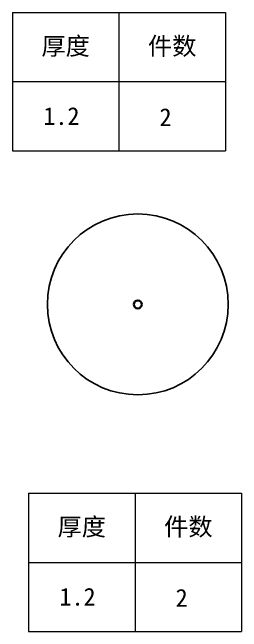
# Model space of a CAD drawing. Header units: inches. Extents: x -47 to 3258, y -98 to 2286.
# Drawn here: x 2840 to 3098, y 876 to 1573 of the extents above; entities that cross this region are included whole.
import ezdxf
from ezdxf.enums import TextEntityAlignment as Align

# ---------------------------------------------------------------- set-up
doc = ezdxf.new("R2010")
doc.units = ezdxf.units.IN
doc.header["$MEASUREMENT"] = 0
doc.layers.add('标注线', color=3, linetype='Continuous', lineweight=18)
doc.styles.get("Standard").update_dxf_attribs({"font": 'txt', "bigfont": 'gbcbig.shx'})
doc.styles.add('宋体', font='')
doc.styles.get('宋体').set_extended_font_data('SimSun')

# ---------------------------------------------------------------- blocks, each defined once
blk = doc.blocks.new('*T93')
at = {"layer": '标注线', "color": 0, "linetype": 'ByBlock', "lineweight": -2, "transparency": 16777216}
for p, q in [((0, 0), (120, 0)), ((0, 0), (0, -78)), ((60, 0), (60, -78)), ((120, 0), (120, -78)), ((0, -39), (120, -39)), ((0, -78), (120, -78))]:
    blk.add_line(p, q, dxfattribs=at)
at = {"layer": '标注线', "color": 0, "transparency": 16777216, "char_height": 10, "width": 57, "attachment_point": 5}
for s, insert in [('{\\fSimSun|b0|i0|c134|p2;厚度}', (30, -19.5)), ('{\\fSimSun|b0|i0|c134|p2;件数}', (90, -19.5))]:
    blk.add_mtext(s, dxfattribs=dict(at, insert=insert))
blk = doc.blocks.new('加工参数')
blk.add_blockref('*T93', (-60, 78))
at = {"layer": '标注线', "color": 0, "style": '宋体'}
for tag, p in [('6', (-32.4, 14.63)), ('1', (26.25, 14.02))]:
    blk.add_attdef(tag, text='', height=10, dxfattribs=at).set_placement(p, align=Align.CENTER)

msp = doc.modelspace()

# ---------------------------------------------------------------- linework, layer by layer
msp.add_circle((2981.10123, 1244.24483), 101.8)
at = {"lineweight": 35}
msp.add_circle((2981.10123, 1244.24483), 4.5, dxfattribs=at)

# ---------------------------------------------------------------- block references
at = {"layer": '标注线', "xscale": 2, "yscale": 2, "zscale": 2}
for p in [(2959.84122, 1416.99174), (2977.99564, 875.80734)]:
    msp.add_blockref('加工参数', p, dxfattribs=at).add_auto_attribs({'1': '2', '6': '1.2'})

doc.saveas('drawing.dxf')
